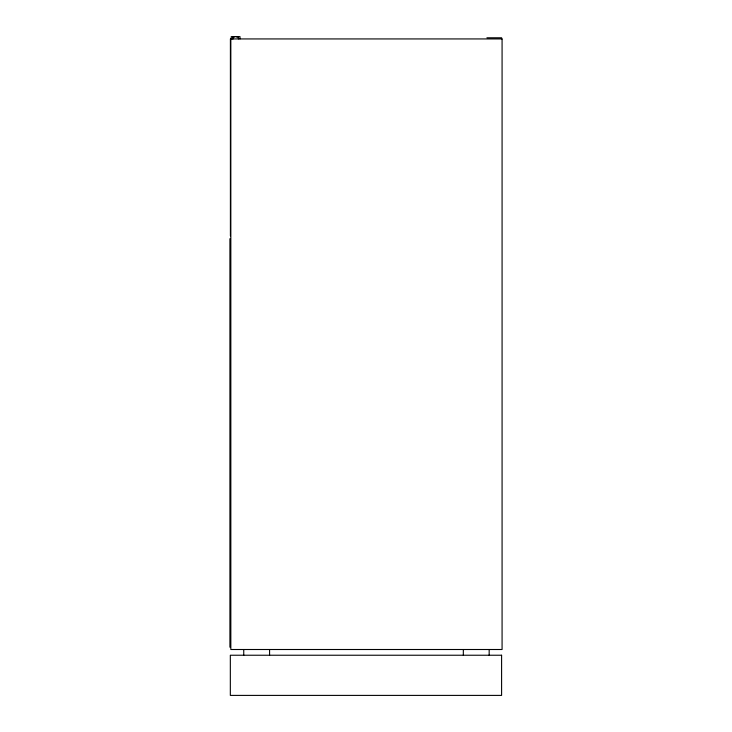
<?xml version="1.0" encoding="UTF-8"?>
<svg xmlns="http://www.w3.org/2000/svg" width="732" height="732" viewBox="0 0 732 732"><rect width="100%" height="100%" fill="white"/><g stroke="black" fill="none" stroke-linecap="round" stroke-linejoin="round"><path stroke-width="1.1" d="M232.895 36.829L234.89 36.829M236.409 36.829L238.403 36.829M486.917 37.789L501.658 37.789M489.168 649.504L489.168 655.241M463.329 649.504L463.329 655.241M269.577 649.504L269.577 655.241M243.747 649.504L243.747 655.241M240.005 38.933L240.005 36.637L231.248 36.637L231.239 39.199M238.394 36.637L238.394 38.933M238.11 36.6L236.701 36.6M234.588 36.6L233.188 36.6M232.849 36.637L232.849 39.199M230.406 38.933L230.406 235.85M229.921 238.714L229.921 647.207M502.079 38.933L230.827 38.933L230.827 649.504L502.079 649.504L502.079 38.933M501.594 655.232L230.333 655.232L230.333 695.4L501.594 695.4L501.594 655.232"/></g></svg>
